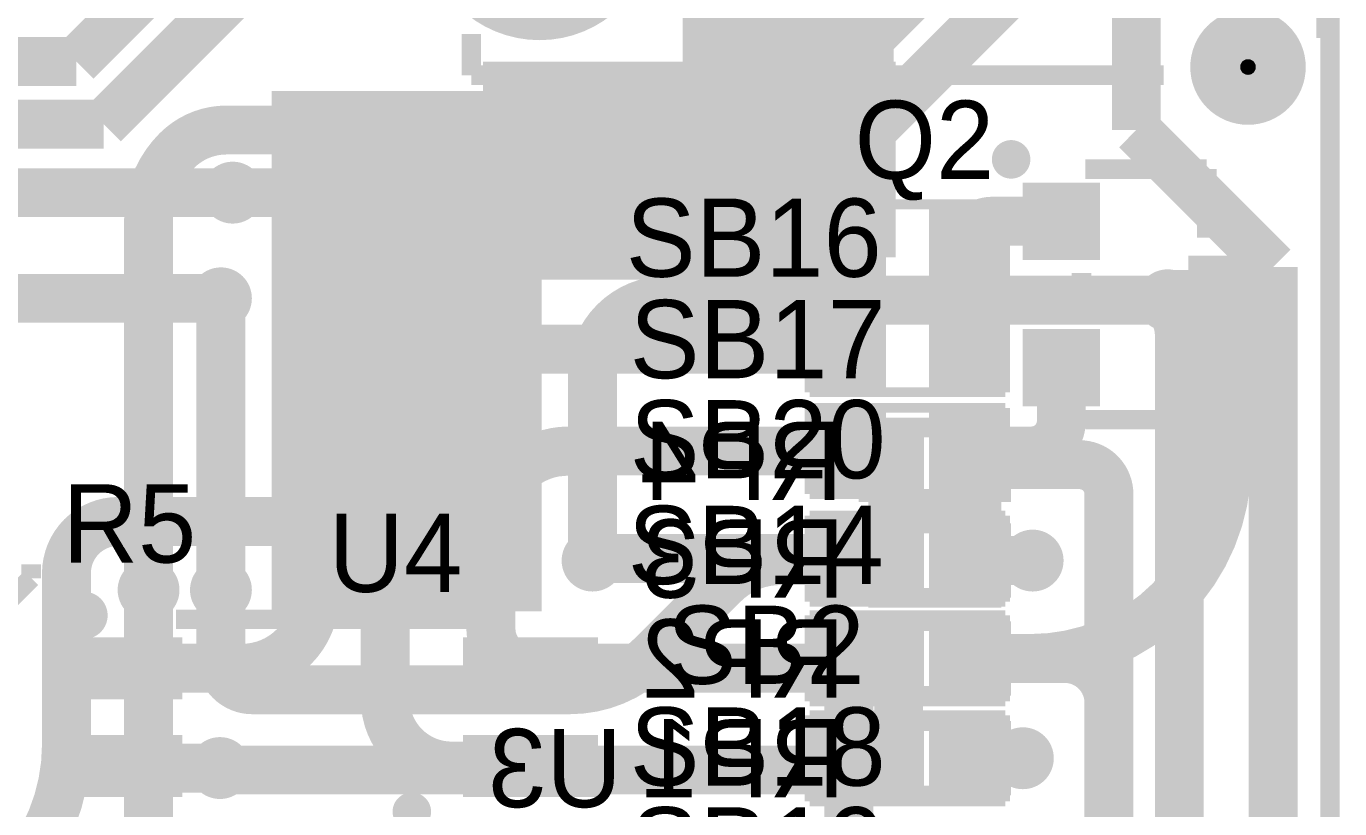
# Model space of a CAD drawing. Header units: millimetres. Extents: x 2.38 to 5.41, y 1.88 to 4.71.
# Drawn here: x 4.741 to 5.413, y 2.869 to 3.269 of the extents above; entities that cross this region are included whole.
import ezdxf

# ---------------------------------------------------------------- set-up
doc = ezdxf.new("R2010")
doc.units = ezdxf.units.MM
doc.header["$MEASUREMENT"] = 0
for name, color, linetype in [('BottomLayer', 5, 'Continuous'), ('BottomOverlay', 54, 'Continuous'), ('BottomPaste', 16, 'Continuous'), ('BottomSolder', 6, 'Continuous'), ('Mechanical2', 216, 'Continuous'), ('MultiLayer', 9, 'Continuous'), ('PadHoleLayer', 156, 'Continuous'), ('TopLayer', 1, 'Continuous'), ('TopOverlay', 2, 'Continuous'), ('TopPaste', 8, 'Continuous'), ('TopSolder', 216, 'Continuous'), ('ViaHoleLayer', 16, 'Continuous')]:
    doc.layers.add(name, color=color, linetype=linetype)

# ---------------------------------------------------------------- blocks, each defined once
blk = doc.blocks.new('LM393DT_39')
at = {"layer": 'TopLayer'}
for points in [[(-0.136811, 0.086811), (-0.136811, 0.063189), (-0.0757874, 0.086811), (-0.0757874, 0.063189)], [(0.0757874, 0.086811), (0.0757874, 0.063189), (0.136811, 0.086811), (0.136811, 0.063189)], [(-0.136811, 0.036811), (-0.136811, 0.013189), (-0.0757874, 0.036811), (-0.0757874, 0.013189)], [(0.0757874, 0.036811), (0.0757874, 0.013189), (0.136811, 0.036811), (0.136811, 0.013189)], [(-0.136811, -0.013189), (-0.136811, -0.036811), (-0.0757874, -0.013189), (-0.0757874, -0.036811)], [(0.0757874, -0.013189), (0.0757874, -0.036811), (0.136811, -0.013189), (0.136811, -0.036811)], [(-0.136811, -0.063189), (-0.136811, -0.086811), (-0.0757874, -0.063189), (-0.0757874, -0.086811)], [(0.0757874, -0.063189), (0.0757874, -0.086811), (0.136811, -0.063189), (0.136811, -0.086811)]]:
    blk.add_solid(points, dxfattribs=at)
at = {"layer": 'TopOverlay'}
for points, const_width in [([(-0.1149289, 0.102, 1), (-0.1290711, 0.102, 1)], 0.01), ([(-0.1315711, 0.102, 1), (-0.1265711, 0.102, 1)], 0.005), ([(-0.1174289, 0.102, 1), (-0.1124289, 0.102, 1)], 0.005)]:
    blk.add_lwpolyline(points, format="xyb", close=True, dxfattribs=dict(at, const_width=const_width))
at = {"layer": 'TopOverlay', "const_width": 0.01}
for points in [[(-0.075, 0.1), (0.08, 0.1)], [(-0.075, -0.1), (0.08, -0.1)]]:
    blk.add_lwpolyline(points, dxfattribs=at)
at = {"layer": 'TopPaste'}
for points in [[(-0.136811, 0.086811), (-0.136811, 0.063189), (-0.0757874, 0.086811), (-0.0757874, 0.063189)], [(0.0757874, 0.086811), (0.0757874, 0.063189), (0.136811, 0.086811), (0.136811, 0.063189)], [(-0.136811, 0.036811), (-0.136811, 0.013189), (-0.0757874, 0.036811), (-0.0757874, 0.013189)], [(0.0757874, 0.036811), (0.0757874, 0.013189), (0.136811, 0.036811), (0.136811, 0.013189)], [(-0.136811, -0.013189), (-0.136811, -0.036811), (-0.0757874, -0.013189), (-0.0757874, -0.036811)], [(0.0757874, -0.013189), (0.0757874, -0.036811), (0.136811, -0.013189), (0.136811, -0.036811)], [(-0.136811, -0.063189), (-0.136811, -0.086811), (-0.0757874, -0.063189), (-0.0757874, -0.086811)], [(0.0757874, -0.063189), (0.0757874, -0.086811), (0.136811, -0.063189), (0.136811, -0.086811)]]:
    blk.add_solid(points, dxfattribs=at)
at = {"layer": 'TopSolder'}
for points in [[(-0.140811, 0.090811), (-0.140811, 0.059189), (-0.0717874, 0.090811), (-0.0717874, 0.059189)], [(0.0717874, 0.090811), (0.0717874, 0.059189), (0.140811, 0.090811), (0.140811, 0.059189)], [(-0.140811, 0.040811), (-0.140811, 0.009189), (-0.0717874, 0.040811), (-0.0717874, 0.009189)], [(0.0717874, 0.040811), (0.0717874, 0.009189), (0.140811, 0.040811), (0.140811, 0.009189)], [(-0.140811, -0.009189), (-0.140811, -0.040811), (-0.0717874, -0.009189), (-0.0717874, -0.040811)], [(0.0717874, -0.009189), (0.0717874, -0.040811), (0.140811, -0.009189), (0.140811, -0.040811)], [(-0.140811, -0.059189), (-0.140811, -0.090811), (-0.0717874, -0.059189), (-0.0717874, -0.090811)], [(0.0717874, -0.059189), (0.0717874, -0.090811), (0.140811, -0.059189), (0.140811, -0.090811)]]:
    blk.add_solid(points, dxfattribs=at)
blk = doc.blocks.new('SOT23_3_B_40')
at = {"layer": 'BottomLayer'}
for points in [[(-0.02166, 0.0580708), (-0.053156, 0.0580708), (-0.02166, 0.0265748), (-0.053156, 0.0265748)], [(0.0531431, 0.0580708), (0.0216471, 0.0580708), (0.0531431, 0.0265748), (0.0216471, 0.0265748)], [(0.0157416, -0.0265749), (-0.0157544, -0.0265749), (0.0157416, -0.0580709), (-0.0157544, -0.0580709)]]:
    blk.add_solid(points, dxfattribs=at)
at = {"layer": 'BottomOverlay'}
for points, const_width in [([(-0.0640851, 0.068, 1), (-0.0739277, 0.068, 1)], 0.0098425), ([(-0.0763883, 0.068, 1), (-0.0714671, 0.068, 1)], 0.0049212), ([(-0.0665457, 0.068, 1), (-0.0616245, 0.068, 1)], 0.0049212)]:
    blk.add_lwpolyline(points, format="xyb", close=True, dxfattribs=dict(at, const_width=const_width))
at = {"layer": 'BottomOverlay', "const_width": 0.01}
for points in [[(-0.0640064, -0.032), (-0.0640064, 0.03)], [(-0.0110064, 0.032), (0.0109936, 0.032)], [(0.0639936, -0.031), (0.0639936, 0.03)], [(0.0289936, -0.031), (0.0639936, -0.031)], [(-0.0640064, -0.032), (-0.0290064, -0.032)]]:
    blk.add_lwpolyline(points, dxfattribs=at)
at = {"layer": 'BottomPaste'}
for points in [[(-0.02166, 0.0580708), (-0.053156, 0.0580708), (-0.02166, 0.0265748), (-0.053156, 0.0265748)], [(0.0531431, 0.0580708), (0.0216471, 0.0580708), (0.0531431, 0.0265748), (0.0216471, 0.0265748)], [(0.0157416, -0.0265749), (-0.0157544, -0.0265749), (0.0157416, -0.0580709), (-0.0157544, -0.0580709)]]:
    blk.add_solid(points, dxfattribs=at)
at = {"layer": 'BottomSolder'}
for points in [[(-0.01766, 0.0620708), (-0.057156, 0.0620708), (-0.01766, 0.0225748), (-0.057156, 0.0225748)], [(0.0571431, 0.0620708), (0.0176471, 0.0620708), (0.0571431, 0.0225748), (0.0176471, 0.0225748)], [(0.0197416, -0.0225749), (-0.0197544, -0.0225749), (0.0197416, -0.0620709), (-0.0197544, -0.0620709)]]:
    blk.add_solid(points, dxfattribs=at)
blk = doc.blocks.new('S______B______43')
at = {"layer": 'TopLayer'}
for points in [[(-0.015, -0.0175), (-0.015, 0.0175), (-0.045, -0.0175), (-0.045, 0.0175)], [(0.045, -0.0175), (0.045, 0.0175), (0.015, -0.0175), (0.015, 0.0175)]]:
    blk.add_solid(points, dxfattribs=at)
at = {"layer": 'TopOverlay', "const_width": 0.005}
for points in [[(-0.05, -0.022), (-0.05, 0.022)], [(-0.05, 0.022), (0.05, 0.022)], [(0.05, -0.022), (0.05, 0.022)], [(-0.05, -0.022), (0.05, -0.022)]]:
    blk.add_lwpolyline(points, dxfattribs=at)
at = {"layer": 'TopPaste'}
for points in [[(-0.015, -0.0175), (-0.015, 0.0175), (-0.045, -0.0175), (-0.045, 0.0175)], [(0.045, -0.0175), (0.045, 0.0175), (0.015, -0.0175), (0.015, 0.0175)]]:
    blk.add_solid(points, dxfattribs=at)
at = {"layer": 'TopSolder'}
for points in [[(-0.011, -0.0215), (-0.011, 0.0215), (-0.049, -0.0215), (-0.049, 0.0215)], [(0.049, -0.0215), (0.049, 0.0215), (0.011, -0.0215), (0.011, 0.0215)]]:
    blk.add_solid(points, dxfattribs=at)
blk = doc.blocks.new('S______B______45')
at = {"layer": 'TopLayer'}
for points in [[(-0.015, -0.0175), (-0.015, 0.0175), (-0.045, -0.0175), (-0.045, 0.0175)], [(0.045, -0.0175), (0.045, 0.0175), (0.015, -0.0175), (0.015, 0.0175)]]:
    blk.add_solid(points, dxfattribs=at)
at = {"layer": 'TopOverlay', "const_width": 0.005}
for points in [[(-0.05, -0.022), (-0.05, 0.022)], [(-0.05, 0.022), (0.05, 0.022)], [(0.05, -0.022), (0.05, 0.022)], [(-0.05, -0.022), (0.05, -0.022)]]:
    blk.add_lwpolyline(points, dxfattribs=at)
at = {"layer": 'TopPaste'}
for points in [[(-0.015, -0.0175), (-0.015, 0.0175), (-0.045, -0.0175), (-0.045, 0.0175)], [(0.045, -0.0175), (0.045, 0.0175), (0.015, -0.0175), (0.015, 0.0175)]]:
    blk.add_solid(points, dxfattribs=at)
at = {"layer": 'TopSolder'}
for points in [[(-0.011, -0.0215), (-0.011, 0.0215), (-0.049, -0.0215), (-0.049, 0.0215)], [(0.049, -0.0215), (0.049, 0.0215), (0.011, -0.0215), (0.011, 0.0215)]]:
    blk.add_solid(points, dxfattribs=at)
blk = doc.blocks.new('S______B______46')
at = {"layer": 'TopLayer'}
for points in [[(-0.015, -0.0175), (-0.015, 0.0175), (-0.045, -0.0175), (-0.045, 0.0175)], [(0.045, -0.0175), (0.045, 0.0175), (0.015, -0.0175), (0.015, 0.0175)]]:
    blk.add_solid(points, dxfattribs=at)
at = {"layer": 'TopOverlay', "const_width": 0.005}
for points in [[(-0.05, -0.022), (-0.05, 0.022)], [(-0.05, 0.022), (0.05, 0.022)], [(0.05, -0.022), (0.05, 0.022)], [(-0.05, -0.022), (0.05, -0.022)]]:
    blk.add_lwpolyline(points, dxfattribs=at)
at = {"layer": 'TopPaste'}
for points in [[(-0.015, -0.0175), (-0.015, 0.0175), (-0.045, -0.0175), (-0.045, 0.0175)], [(0.045, -0.0175), (0.045, 0.0175), (0.015, -0.0175), (0.015, 0.0175)]]:
    blk.add_solid(points, dxfattribs=at)
at = {"layer": 'TopSolder'}
for points in [[(-0.011, -0.0215), (-0.011, 0.0215), (-0.049, -0.0215), (-0.049, 0.0215)], [(0.049, -0.0215), (0.049, 0.0215), (0.011, -0.0215), (0.011, 0.0215)]]:
    blk.add_solid(points, dxfattribs=at)
blk = doc.blocks.new('S______B______47')
at = {"layer": 'TopLayer'}
for points in [[(-0.015, -0.0175), (-0.015, 0.0175), (-0.045, -0.0175), (-0.045, 0.0175)], [(0.045, -0.0175), (0.045, 0.0175), (0.015, -0.0175), (0.015, 0.0175)]]:
    blk.add_solid(points, dxfattribs=at)
at = {"layer": 'TopOverlay', "const_width": 0.005}
for points in [[(-0.05, -0.022), (-0.05, 0.022)], [(-0.05, 0.022), (0.05, 0.022)], [(0.05, -0.022), (0.05, 0.022)], [(-0.05, -0.022), (0.05, -0.022)]]:
    blk.add_lwpolyline(points, dxfattribs=at)
at = {"layer": 'TopPaste'}
for points in [[(-0.015, -0.0175), (-0.015, 0.0175), (-0.045, -0.0175), (-0.045, 0.0175)], [(0.045, -0.0175), (0.045, 0.0175), (0.015, -0.0175), (0.015, 0.0175)]]:
    blk.add_solid(points, dxfattribs=at)
at = {"layer": 'TopSolder'}
for points in [[(-0.011, -0.0215), (-0.011, 0.0215), (-0.049, -0.0215), (-0.049, 0.0215)], [(0.049, -0.0215), (0.049, 0.0215), (0.011, -0.0215), (0.011, 0.0215)]]:
    blk.add_solid(points, dxfattribs=at)
blk = doc.blocks.new('S______B______49')
at = {"layer": 'TopLayer'}
for points in [[(-0.015, -0.0175), (-0.015, 0.0175), (-0.045, -0.0175), (-0.045, 0.0175)], [(0.045, -0.0175), (0.045, 0.0175), (0.015, -0.0175), (0.015, 0.0175)]]:
    blk.add_solid(points, dxfattribs=at)
at = {"layer": 'TopOverlay', "const_width": 0.005}
for points in [[(-0.05, -0.022), (-0.05, 0.022)], [(-0.05, 0.022), (0.05, 0.022)], [(0.05, -0.022), (0.05, 0.022)], [(-0.05, -0.022), (0.05, -0.022)]]:
    blk.add_lwpolyline(points, dxfattribs=at)
at = {"layer": 'TopPaste'}
for points in [[(-0.015, -0.0175), (-0.015, 0.0175), (-0.045, -0.0175), (-0.045, 0.0175)], [(0.045, -0.0175), (0.045, 0.0175), (0.015, -0.0175), (0.015, 0.0175)]]:
    blk.add_solid(points, dxfattribs=at)
at = {"layer": 'TopSolder'}
for points in [[(-0.011, -0.0215), (-0.011, 0.0215), (-0.049, -0.0215), (-0.049, 0.0215)], [(0.049, -0.0215), (0.049, 0.0215), (0.011, -0.0215), (0.011, 0.0215)]]:
    blk.add_solid(points, dxfattribs=at)
blk = doc.blocks.new('S______B______56')
at = {"layer": 'TopLayer'}
for points in [[(-0.015, -0.0175), (-0.015, 0.0175), (-0.045, -0.0175), (-0.045, 0.0175)], [(0.045, -0.0175), (0.045, 0.0175), (0.015, -0.0175), (0.015, 0.0175)]]:
    blk.add_solid(points, dxfattribs=at)
at = {"layer": 'TopOverlay', "const_width": 0.005}
for points in [[(-0.05, -0.022), (-0.05, 0.022)], [(-0.05, 0.022), (0.05, 0.022)], [(0.05, -0.022), (0.05, 0.022)], [(-0.05, -0.022), (0.05, -0.022)]]:
    blk.add_lwpolyline(points, dxfattribs=at)
at = {"layer": 'TopPaste'}
for points in [[(-0.015, -0.0175), (-0.015, 0.0175), (-0.045, -0.0175), (-0.045, 0.0175)], [(0.045, -0.0175), (0.045, 0.0175), (0.015, -0.0175), (0.015, 0.0175)]]:
    blk.add_solid(points, dxfattribs=at)
at = {"layer": 'TopSolder'}
for points in [[(-0.011, -0.0215), (-0.011, 0.0215), (-0.049, -0.0215), (-0.049, 0.0215)], [(0.049, -0.0215), (0.049, 0.0215), (0.011, -0.0215), (0.011, 0.0215)]]:
    blk.add_solid(points, dxfattribs=at)
blk = doc.blocks.new('SS_12D11L5_58')
at = {"layer": 'BottomLayer', "const_width": 0.0551181}
for points in [[(-0.2165354, -0.1811023, 1), (-0.1614174, -0.1811023, 1)], [(-0.027559, -0.1811023, 1), (0.027559, -0.1811023, 1)], [(0.1614174, -0.1811023, 1), (0.2165354, -0.1811023, 1)]]:
    blk.add_lwpolyline(points, format="xyb", close=True, dxfattribs=at)
at = {"layer": 'BottomSolder'}
for points, const_width in [([(-0.263811, 0.1811024, 1), (-0.259811, 0.1811024, 1)], 0.004), ([(0.259811, 0.1811024, 1), (0.263811, 0.1811024, 1)], 0.004), ([(-0.2185354, -0.1811023, 1), (-0.1594174, -0.1811023, 1)], 0.0591181), ([(-0.029559, -0.1811023, 1), (0.029559, -0.1811023, 1)], 0.0591181), ([(0.1594174, -0.1811023, 1), (0.2185354, -0.1811023, 1)], 0.0591181)]:
    blk.add_lwpolyline(points, format="xyb", close=True, dxfattribs=dict(at, const_width=const_width))
at = {"layer": 'MultiLayer', "const_width": 0.0551181}
for points in [[(-0.2165354, -0.1811023, 1), (-0.1614174, -0.1811023, 1)], [(-0.027559, -0.1811023, 1), (0.027559, -0.1811023, 1)], [(0.1614174, -0.1811023, 1), (0.2165354, -0.1811023, 1)]]:
    blk.add_lwpolyline(points, format="xyb", close=True, dxfattribs=at)
at = {"layer": 'PadHoleLayer'}
for points, const_width in [([(-0.2765748, 0.1811024, 1), (-0.2470472, 0.1811024, 1)], 0.0295275), ([(0.2470472, 0.1811024, 1), (0.2765748, 0.1811024, 1)], 0.0295275), ([(-0.2047244, -0.1811023, 1), (-0.1732284, -0.1811023, 1)], 0.031496), ([(-0.015748, -0.1811023, 1), (0.015748, -0.1811023, 1)], 0.031496), ([(0.1732284, -0.1811023, 1), (0.2047244, -0.1811023, 1)], 0.031496)]:
    blk.add_lwpolyline(points, format="xyb", close=True, dxfattribs=dict(at, const_width=const_width))
at = {"layer": 'TopLayer', "const_width": 0.0551181}
for points in [[(-0.2165354, -0.1811023, 1), (-0.1614174, -0.1811023, 1)], [(-0.027559, -0.1811023, 1), (0.027559, -0.1811023, 1)], [(0.1614174, -0.1811023, 1), (0.2165354, -0.1811023, 1)]]:
    blk.add_lwpolyline(points, format="xyb", close=True, dxfattribs=at)
at = {"layer": 'TopOverlay', "const_width": 0.01}
for points in [[(0.247, 0.221), (-0.247, 0.221)], [(-0.266, -0.216), (-0.266, 0.138)], [(0.266, -0.216), (0.266, 0.138)], [(-0.245, -0.216), (-0.266, -0.216)], [(-0.063, -0.217), (-0.133, -0.217)], [(0.1259764, -0.217), (0.0559764, -0.217)], [(0.266, -0.216), (0.245, -0.216)]]:
    blk.add_lwpolyline(points, dxfattribs=at)
at = {"layer": 'TopOverlay'}
for points, const_width in [([(-0.237, -0.238, 1), (-0.247, -0.238, 1)], 0.019685), ([(-0.2519212, -0.238, 1), (-0.2420788, -0.238, 1)], 0.0098425), ([(-0.2419212, -0.238, 1), (-0.2320788, -0.238, 1)], 0.0098425)]:
    blk.add_lwpolyline(points, format="xyb", close=True, dxfattribs=dict(at, const_width=const_width))
at = {"layer": 'TopSolder'}
for points, const_width in [([(-0.263811, 0.1811024, 1), (-0.259811, 0.1811024, 1)], 0.004), ([(0.259811, 0.1811024, 1), (0.263811, 0.1811024, 1)], 0.004), ([(-0.2185354, -0.1811023, 1), (-0.1594174, -0.1811023, 1)], 0.0591181), ([(-0.029559, -0.1811023, 1), (0.029559, -0.1811023, 1)], 0.0591181), ([(0.1594174, -0.1811023, 1), (0.2185354, -0.1811023, 1)], 0.0591181)]:
    blk.add_lwpolyline(points, format="xyb", close=True, dxfattribs=dict(at, const_width=const_width))
blk = doc.blocks.new('R__0402_B_63')
at = {"layer": 'BottomLayer'}
for points in [[(-0.0275, 0.0125), (-0.0275, -0.0125), (-0.0095, 0.0125), (-0.0095, -0.0125)], [(0.0095, 0.0125), (0.0095, -0.0125), (0.0275, 0.0125), (0.0275, -0.0125)]]:
    blk.add_solid(points, dxfattribs=at)
at = {"layer": 'BottomOverlay', "const_width": 0.01}
for points in [[(-0.034, -0.019), (-0.034, 0.019)], [(-0.034, 0.019), (0.034, 0.019)], [(0.034, -0.019), (0.034, 0.019)], [(-0.034, -0.019), (0.034, -0.019)]]:
    blk.add_lwpolyline(points, dxfattribs=at)
at = {"layer": 'BottomPaste'}
for points in [[(-0.0275, 0.0125), (-0.0275, -0.0125), (-0.0095, 0.0125), (-0.0095, -0.0125)], [(0.0095, 0.0125), (0.0095, -0.0125), (0.0275, 0.0125), (0.0275, -0.0125)]]:
    blk.add_solid(points, dxfattribs=at)
at = {"layer": 'BottomSolder'}
for points in [[(-0.0315, 0.0165), (-0.0315, -0.0165), (-0.0055, 0.0165), (-0.0055, -0.0165)], [(0.0055, 0.0165), (0.0055, -0.0165), (0.0315, 0.0165), (0.0315, -0.0165)]]:
    blk.add_solid(points, dxfattribs=at)
blk = doc.blocks.new('R__0402_B_64')
at = {"layer": 'BottomLayer'}
for points in [[(-0.0275, 0.0125), (-0.0275, -0.0125), (-0.0095, 0.0125), (-0.0095, -0.0125)], [(0.0095, 0.0125), (0.0095, -0.0125), (0.0275, 0.0125), (0.0275, -0.0125)]]:
    blk.add_solid(points, dxfattribs=at)
at = {"layer": 'BottomOverlay', "const_width": 0.01}
for points in [[(-0.034, -0.019), (-0.034, 0.019)], [(-0.034, 0.019), (0.034, 0.019)], [(0.034, -0.019), (0.034, 0.019)], [(-0.034, -0.019), (0.034, -0.019)]]:
    blk.add_lwpolyline(points, dxfattribs=at)
at = {"layer": 'BottomPaste'}
for points in [[(-0.0275, 0.0125), (-0.0275, -0.0125), (-0.0095, 0.0125), (-0.0095, -0.0125)], [(0.0095, 0.0125), (0.0095, -0.0125), (0.0275, 0.0125), (0.0275, -0.0125)]]:
    blk.add_solid(points, dxfattribs=at)
at = {"layer": 'BottomSolder'}
for points in [[(-0.0315, 0.0165), (-0.0315, -0.0165), (-0.0055, 0.0165), (-0.0055, -0.0165)], [(0.0055, 0.0165), (0.0055, -0.0165), (0.0315, 0.0165), (0.0315, -0.0165)]]:
    blk.add_solid(points, dxfattribs=at)
blk = doc.blocks.new('R__0402_B_65')
at = {"layer": 'BottomLayer'}
for points in [[(-0.0275, 0.0125), (-0.0275, -0.0125), (-0.0095, 0.0125), (-0.0095, -0.0125)], [(0.0095, 0.0125), (0.0095, -0.0125), (0.0275, 0.0125), (0.0275, -0.0125)]]:
    blk.add_solid(points, dxfattribs=at)
at = {"layer": 'BottomOverlay', "const_width": 0.01}
for points in [[(-0.034, -0.019), (-0.034, 0.019)], [(-0.034, 0.019), (0.034, 0.019)], [(0.034, -0.019), (0.034, 0.019)], [(-0.034, -0.019), (0.034, -0.019)]]:
    blk.add_lwpolyline(points, dxfattribs=at)
at = {"layer": 'BottomPaste'}
for points in [[(-0.0275, 0.0125), (-0.0275, -0.0125), (-0.0095, 0.0125), (-0.0095, -0.0125)], [(0.0095, 0.0125), (0.0095, -0.0125), (0.0275, 0.0125), (0.0275, -0.0125)]]:
    blk.add_solid(points, dxfattribs=at)
at = {"layer": 'BottomSolder'}
for points in [[(-0.0315, 0.0165), (-0.0315, -0.0165), (-0.0055, 0.0165), (-0.0055, -0.0165)], [(0.0055, 0.0165), (0.0055, -0.0165), (0.0315, 0.0165), (0.0315, -0.0165)]]:
    blk.add_solid(points, dxfattribs=at)
blk = doc.blocks.new('R__0402_B_66')
at = {"layer": 'BottomLayer'}
for points in [[(-0.0275, 0.0125), (-0.0275, -0.0125), (-0.0095, 0.0125), (-0.0095, -0.0125)], [(0.0095, 0.0125), (0.0095, -0.0125), (0.0275, 0.0125), (0.0275, -0.0125)]]:
    blk.add_solid(points, dxfattribs=at)
at = {"layer": 'BottomOverlay', "const_width": 0.01}
for points in [[(-0.034, -0.019), (-0.034, 0.019)], [(-0.034, 0.019), (0.034, 0.019)], [(0.034, -0.019), (0.034, 0.019)], [(-0.034, -0.019), (0.034, -0.019)]]:
    blk.add_lwpolyline(points, dxfattribs=at)
at = {"layer": 'BottomPaste'}
for points in [[(-0.0275, 0.0125), (-0.0275, -0.0125), (-0.0095, 0.0125), (-0.0095, -0.0125)], [(0.0095, 0.0125), (0.0095, -0.0125), (0.0275, 0.0125), (0.0275, -0.0125)]]:
    blk.add_solid(points, dxfattribs=at)
at = {"layer": 'BottomSolder'}
for points in [[(-0.0315, 0.0165), (-0.0315, -0.0165), (-0.0055, 0.0165), (-0.0055, -0.0165)], [(0.0055, 0.0165), (0.0055, -0.0165), (0.0315, 0.0165), (0.0315, -0.0165)]]:
    blk.add_solid(points, dxfattribs=at)
blk = doc.blocks.new('SOT23_3_122')
at = {"layer": 'TopLayer'}
for points in [[(0.0157416, 0.0580709), (-0.0157544, 0.0580709), (0.0157416, 0.0265749), (-0.0157544, 0.0265749)], [(-0.02166, -0.0265748), (-0.053156, -0.0265748), (-0.02166, -0.0580708), (-0.053156, -0.0580708)], [(0.0531431, -0.0265748), (0.0216471, -0.0265748), (0.0531431, -0.0580708), (0.0216471, -0.0580708)]]:
    blk.add_solid(points, dxfattribs=at)
at = {"layer": 'TopOverlay', "const_width": 0.01}
for points in [[(-0.0640064, -0.03), (-0.0640064, 0.032)], [(-0.0290064, 0.032), (-0.0640064, 0.032)], [(0.0639936, 0.031), (0.0289936, 0.031)], [(0.0639936, -0.03), (0.0639936, 0.031)], [(0.0109936, -0.032), (-0.0110064, -0.032)]]:
    blk.add_lwpolyline(points, dxfattribs=at)
at = {"layer": 'TopOverlay'}
for points, const_width in [([(-0.0640851, -0.068, 1), (-0.0739277, -0.068, 1)], 0.0098425), ([(-0.0763883, -0.068, 1), (-0.0714671, -0.068, 1)], 0.0049212), ([(-0.0665457, -0.068, 1), (-0.0616245, -0.068, 1)], 0.0049212)]:
    blk.add_lwpolyline(points, format="xyb", close=True, dxfattribs=dict(at, const_width=const_width))
at = {"layer": 'TopPaste'}
for points in [[(0.0157416, 0.0580709), (-0.0157544, 0.0580709), (0.0157416, 0.0265749), (-0.0157544, 0.0265749)], [(-0.02166, -0.0265748), (-0.053156, -0.0265748), (-0.02166, -0.0580708), (-0.053156, -0.0580708)], [(0.0531431, -0.0265748), (0.0216471, -0.0265748), (0.0531431, -0.0580708), (0.0216471, -0.0580708)]]:
    blk.add_solid(points, dxfattribs=at)
at = {"layer": 'TopSolder'}
for points in [[(0.0197416, 0.0620709), (-0.0197544, 0.0620709), (0.0197416, 0.0225749), (-0.0197544, 0.0225749)], [(-0.01766, -0.0225748), (-0.057156, -0.0225748), (-0.01766, -0.0620708), (-0.057156, -0.0620708)], [(0.0571431, -0.0225748), (0.0176471, -0.0225748), (0.0571431, -0.0620708), (0.0176471, -0.0620708)]]:
    blk.add_solid(points, dxfattribs=at)

msp = doc.modelspace()

# ---------------------------------------------------------------- linework, layer by layer
at = {"layer": 'BottomLayer', "const_width": 0.025}
for points in [[(5.309, 3.216), (5.309, 3.5965858)], [(4.767, 3.251), (4.886, 3.37)], [(4.781, 3.219), (4.918, 3.356)], [(4.5447452, 3.251), (4.767, 3.251)], [(4.558, 3.219), (4.781, 3.219)], [(5.309, 3.216), (5.379, 3.146)], [(4.587, 3.184), (4.847, 3.184)], [(5.379, 2.742), (5.379, 3.146)], [(4.689, 3.13), (4.841, 3.13)], [(5.069, 3.129), (5.325, 3.129)], [(5.331, 2.3060416), (5.331, 3.1111005)], [(5.031, 2.996), (5.031, 3.091)], [(5.1875, 2.996), (5.1875, 3.045)], [(5.2245, 3.045), (5.28, 3.045)], [(5.295, 2.9233431), (5.295, 3.03)], [(4.7884881, 3.016), (4.978, 3.016)], [(4.978, 3.015), (4.9780001, 3.015)], [(5.1269706, 2.996), (5.1875, 2.996)], [(5.2245, 2.996), (5.256, 2.996)], [(4.762, 2.902), (4.762, 2.9895119)], [(5.0614375, 2.9474375), (5.098, 2.984)], [(4.804, 2.814), (4.804, 2.981)], [(4.841, 2.946), (4.841, 2.981)], [(5.1875, 2.895), (5.1875, 2.946)], [(5.2245, 2.946), (5.2723431, 2.946)], [(4.857, 2.93), (5.0193395, 2.93)], [(5.295, 2.766), (5.295, 2.9233431)], [(4.8415, 2.889), (5.1815, 2.889)], [(5.2245, 2.895), (5.251, 2.895)]]:
    msp.add_lwpolyline(points, dxfattribs=at)
at = {"layer": 'BottomLayer'}
for points, const_width in [([(4.8410945, 3.184, 1), (4.8529055, 3.184, 1)], 0.011811), ([(4.8350945, 3.13, 1), (4.8469055, 3.13, 1)], 0.011811), ([(5.06275, 3.129, 1), (5.07525, 3.129, 1)], 0.0125), ([(5.31775, 3.128, 1), (5.33025, 3.128, 1)], 0.0125), ([(5.3190945, 3.129, 1), (5.3309055, 3.129, 1)], 0.011811), ([(5.32475, 3.1111005, 1), (5.33725, 3.1111005, 1)], 0.0125), ([(5.02475, 3.091, 1), (5.03725, 3.091, 1)], 0.0125), ([(5.27375, 3.045, 1), (5.28625, 3.045, 1)], 0.0125), ([(5.28875, 3.03, 1), (5.30125, 3.03, 1)], 0.0125), ([(4.7822381, 3.016, 1), (4.7947381, 3.016, 1)], 0.0125), ([(4.97175, 3.016, 1), (4.98425, 3.016, 1)], 0.0125), ([(4.9720945, 3.015, 1), (4.9839055, 3.015, 1)], 0.011811), ([(4.97375, 3.014, 1), (4.98625, 3.014, 1)], 0.0125), ([(5.1207206, 2.996, 1), (5.1332206, 2.996, 1)], 0.0125), ([(4.75575, 2.9895119, 1), (4.76825, 2.9895119, 1)], 0.0125), ([(5.0250945, 2.996, 1), (5.0369055, 2.996, 1)], 0.011811), ([(5.2500945, 2.996, 1), (5.2619055, 2.996, 1)], 0.011811), ([(5.09175, 2.984, 1), (5.10425, 2.984, 1)], 0.0125), ([(4.7980945, 2.981, 1), (4.8099055, 2.981, 1)], 0.011811), ([(4.8350945, 2.981, 1), (4.8469055, 2.981, 1)], 0.011811), ([(4.83475, 2.946, 1), (4.84725, 2.946, 1)], 0.0125), ([(5.0551875, 2.9474375, 1), (5.0676875, 2.9474375, 1)], 0.0125), ([(5.2660931, 2.946, 1), (5.2785931, 2.946, 1)], 0.0125), ([(4.85075, 2.93, 1), (4.86325, 2.93, 1)], 0.0125), ([(5.0130895, 2.93, 1), (5.0255895, 2.93, 1)], 0.0125), ([(5.28875, 2.9233431, 1), (5.30125, 2.9233431, 1)], 0.0125), ([(4.75575, 2.902, 1), (4.76825, 2.902, 1)], 0.0125), ([(4.83425, 2.89, 1), (4.84675, 2.89, 1)], 0.0125), ([(4.8345945, 2.89, 1), (4.8464055, 2.89, 1)], 0.011811), ([(4.83525, 2.889, 1), (4.84775, 2.889, 1)], 0.0125), ([(5.17525, 2.889, 1), (5.18775, 2.889, 1)], 0.0125), ([(5.18125, 2.895, 1), (5.19375, 2.895, 1)], 0.0125), ([(5.2450945, 2.895, 1), (5.2569055, 2.895, 1)], 0.011811)]:
    msp.add_lwpolyline(points, format="xyb", close=True, dxfattribs=dict(at, const_width=const_width))
at = {"layer": 'BottomLayer', "const_width": 0.025}
for points in [[(5.031, 3.091, -0.4142135623730951), (5.069, 3.129)], [(5.324, 3.128, -0.198912367379658), (5.331, 3.1111005)], [(5.28, 3.045, -0.4142135623730951), (5.295, 3.03)], [(4.762, 2.9895119, -0.4142135623730951), (4.7884881, 3.016)], [(4.978, 3.016, -0.4142135623730951), (4.98, 3.014)], [(5.098, 2.984, -0.198912367379658), (5.1269706, 2.996)], [(4.857, 2.93, -0.4142135623730951), (4.841, 2.946)], [(5.0614375, 2.9474375, -0.198912367379658), (5.0193395, 2.93)], [(5.2723431, 2.946, -0.4142135623730951), (5.295, 2.9233431)], [(4.762, 2.902, -0.4142135623730951), (4.662, 2.802)], [(4.8405, 2.89, -0.4142135623730951), (4.8415, 2.889)], [(5.1875, 2.895, -0.4142135623730951), (5.1815, 2.889)]]:
    msp.add_lwpolyline(points, format="xyb", dxfattribs=at)
at = {"layer": 'BottomLayer'}
for points in [[(5.077, 3.239), (5.185, 3.239), (5.077, 3.571), (5.185, 3.571)], [(4.975, 3.151), (5.186, 3.151), (4.975, 3.251), (5.186, 3.251)], [(4.867, 2.97), (5.005, 2.97), (4.867, 3.236), (5.005, 3.236)]]:
    msp.add_solid(points, dxfattribs=at)
at = {"layer": 'BottomSolder', "const_width": 0.015811}
for points in [[(4.8390945, 3.184, 1), (4.8549055, 3.184, 1)], [(4.8330945, 3.13, 1), (4.8489055, 3.13, 1)], [(5.3170945, 3.129, 1), (5.3329055, 3.129, 1)], [(4.9700945, 3.015, 1), (4.9859055, 3.015, 1)], [(5.0230945, 2.996, 1), (5.0389055, 2.996, 1)], [(5.2480945, 2.996, 1), (5.2639055, 2.996, 1)], [(4.7960945, 2.981, 1), (4.8119055, 2.981, 1)], [(4.8330945, 2.981, 1), (4.8489055, 2.981, 1)], [(5.2430945, 2.895, 1), (5.2589055, 2.895, 1)], [(4.8325945, 2.89, 1), (4.8484055, 2.89, 1)]]:
    msp.add_lwpolyline(points, format="xyb", close=True, dxfattribs=at)
at = {"layer": 'Mechanical2', "const_width": 0.01}
msp.add_lwpolyline([(5.4079998, 4.539), (5.4080001, 2.058)], dxfattribs=at)
at = {"layer": 'MultiLayer', "const_width": 0.011811}
for points in [[(4.8410945, 3.184, 1), (4.8529055, 3.184, 1)], [(4.8350945, 3.13, 1), (4.8469055, 3.13, 1)], [(5.3190945, 3.129, 1), (5.3309055, 3.129, 1)], [(4.9720945, 3.015, 1), (4.9839055, 3.015, 1)], [(5.0250945, 2.996, 1), (5.0369055, 2.996, 1)], [(5.2500945, 2.996, 1), (5.2619055, 2.996, 1)], [(4.7980945, 2.981, 1), (4.8099055, 2.981, 1)], [(4.8350945, 2.981, 1), (4.8469055, 2.981, 1)], [(4.8345945, 2.89, 1), (4.8464055, 2.89, 1)], [(5.2450945, 2.895, 1), (5.2569055, 2.895, 1)]]:
    msp.add_lwpolyline(points, format="xyb", close=True, dxfattribs=at)
at = {"layer": 'TopLayer', "const_width": 0.025}
for points in [[(5.1712893, 3.2132893), (5.3317107, 3.3737107)], [(5.1552893, 3.2452893), (5.2387107, 3.3287107)], [(4.8438276, 3.216), (5.0845786, 3.216)], [(4.846, 3.184), (4.847, 3.184)], [(4.847, 3.184), (5.1005786, 3.184)], [(5.1005786, 3.184), (5.105, 3.184)], [(4.804, 2.981), (4.804, 3.1704723)], [(5.235408, 3.169408), (5.2706772, 3.169408)], [(4.9658119, 3.152), (5.158, 3.152)], [(5.222, 3.104), (5.222, 3.156)], [(5.3280064, 3.1320064), (5.3553229, 3.1320064)], [(5.3553229, 3.046), (5.3553229, 3.1320064)], [(4.841, 2.981), (4.841, 3.13)], [(4.994775, 3.104), (5.162, 3.104)], [(5.2706772, 3.0673543), (5.2706772, 3.0946049)], [(4.889, 2.978), (4.889, 3.0751881)], [(5.0120541, 3.0513923), (5.019, 3.052)], [(5.019, 3.052), (5.162, 3.052)], [(5.222, 3.052), (5.2553229, 3.052)], [(4.925, 2.925), (4.925, 3.034225)], [(4.9792529, 3.0148904), (4.9796077, 3.0189459)], [(4.9796077, 3.0189459), (4.9796077, 3.0189461)], [(4.979, 3.012), (4.9792529, 3.0148904)], [(4.979, 2.9612992), (4.979, 3.012)], [(5.032, 2.997), (5.162, 2.997)], [(5.223, 2.996), (5.256, 2.996)], [(4.979, 2.9612992), (4.9793084, 2.9577743)], [(5.1608302, 2.9427861), (5.1613301, 2.9435)], [(5.1613301, 2.9435), (5.1616984, 2.9442899)], [(5.1616984, 2.9442899), (5.161924, 2.9451318)], [(5.161924, 2.9451318), (5.162, 2.946)], [(5.162, 2.895), (5.162, 2.946)], [(5.222, 2.946), (5.2553229, 2.946)], [(4.7867008, 2.941), (4.852, 2.941)], [(4.9957743, 2.9413084), (4.9992992, 2.941)], [(4.9992992, 2.941), (5.157, 2.941)], [(5.157, 2.941), (5.1570001, 2.941)], [(5.1570001, 2.941), (5.1578683, 2.941076)], [(5.1578683, 2.941076), (5.1587101, 2.9413016)], [(5.1587101, 2.9413016), (5.1595, 2.9416699)], [(5.1595, 2.9416699), (5.1602139, 2.9421698)], [(4.7877008, 2.89), (4.8405, 2.89)], [(4.959, 2.891), (4.9992992, 2.891)], [(5.162, 2.844), (5.162, 2.895)], [(5.222, 2.895), (5.251, 2.895)]]:
    msp.add_lwpolyline(points, dxfattribs=at)
for points in [[(5.1552893, 3.2452893, -0.198912367379658), (5.0845786, 3.216)], [(4.8185153, 3.2055153, -0.198912367379658), (4.8438276, 3.216)], [(5.1712893, 3.2132893, -0.198912367379658), (5.1005786, 3.184)], [(4.804, 3.1704723, -0.198912367379658), (4.8185153, 3.2055153)], [(5.222, 3.156, -0.4142135623730951), (5.235408, 3.169408)], [(4.889, 3.0751881, -0.4142135623730951), (4.9658119, 3.152)], [(5.162, 3.156, -0.4142135623730951), (5.158, 3.152)], [(5.325, 3.129, -0.4142135623730951), (5.3280064, 3.1320064)], [(4.925, 3.034225, -0.4142135623730951), (4.994775, 3.104)], [(5.2706772, 3.0673543, -0.4142135623730951), (5.2553229, 3.052)], [(4.9796077, 3.0189461, -0.3152977781986916), (5.0120541, 3.0513923)], [(5.0120541, 3.0513923, -0.04366078675221053), (5.019, 3.052)], [(5.3553229, 3.046, -0.4142135623730951), (5.2553229, 2.946)], [(4.979, 3.012, -0.04366078675221047), (4.9796077, 3.0189459)], [(5.031, 2.996, -0.4142135623730951), (5.032, 2.997)], [(5.223, 2.996, -0.4142135623730951), (5.222, 2.997)], [(4.889, 2.978, -0.4142135623730951), (4.852, 2.941)], [(4.9793084, 2.9577743, -0.04366073139526992), (4.979, 2.9612992)], [(4.9957743, 2.9413084, -0.3152992530751171), (4.9793084, 2.9577743)], [(5.1608302, 2.9427861, -0.04366243244313528), (5.1602139, 2.9421698)], [(5.1613301, 2.9435, -0.04365952137747552), (5.1608302, 2.9427861)], [(5.1616985, 2.9442899, -0.04366057219671559), (5.1613301, 2.9435)], [(5.161924, 2.9451318, -0.04366367037946636), (5.1616985, 2.9442899)], [(5.162, 2.946, -0.04365926291366872), (5.161924, 2.9451318)], [(4.9992992, 2.941, -0.04366073139526992), (4.9957743, 2.9413084)], [(5.1578683, 2.941076, -0.04365918684101733), (5.1570001, 2.941)], [(5.1587101, 2.9413015, -0.0436587369206282), (5.1578683, 2.941076)], [(5.1595, 2.9416699, -0.04366057219671537), (5.1587101, 2.9413015)], [(5.1602139, 2.9421698, -0.04365952137747552), (5.1595, 2.9416699)], [(4.959, 2.891, -0.4142135623730951), (4.925, 2.925)], [(4.7877008, 2.89, -0.4142135623730951), (4.7867008, 2.891)]]:
    msp.add_lwpolyline(points, format="xyb", dxfattribs=at)
at = {"layer": 'TopLayer'}
for points, const_width in [([(5.1490393, 3.2452893, 1), (5.1615393, 3.2452893, 1)], 0.0125), ([(4.8375776, 3.216, 1), (4.8500776, 3.216, 1)], 0.0125), ([(5.0783286, 3.216, 1), (5.0908286, 3.216, 1)], 0.0125), ([(5.1650393, 3.2132893, 1), (5.1775393, 3.2132893, 1)], 0.0125), ([(4.8122653, 3.2055153, 1), (4.8247653, 3.2055153, 1)], 0.0125), ([(4.8122653, 3.2055153, 1), (4.8247653, 3.2055153, 1)], 0.0125), ([(5.0943286, 3.184, 1), (5.1068286, 3.184, 1)], 0.0125), ([(4.8410945, 3.184, 1), (4.8529055, 3.184, 1)], 0.011811), ([(4.79775, 3.1704723, 1), (4.81025, 3.1704723, 1)], 0.0125), ([(5.229158, 3.169408, 1), (5.241658, 3.169408, 1)], 0.0125), ([(4.9595619, 3.152, 1), (4.9720619, 3.152, 1)], 0.0125), ([(5.15175, 3.152, 1), (5.16425, 3.152, 1)], 0.0125), ([(5.15575, 3.156, 1), (5.16825, 3.156, 1)], 0.0125), ([(5.21575, 3.156, 1), (5.22825, 3.156, 1)], 0.0125), ([(5.3217564, 3.1320064, 1), (5.3342564, 3.1320064, 1)], 0.0125), ([(4.8350945, 3.13, 1), (4.8469055, 3.13, 1)], 0.011811), ([(5.31875, 3.129, 1), (5.33125, 3.129, 1)], 0.0125), ([(5.3190945, 3.129, 1), (5.3309055, 3.129, 1)], 0.011811), ([(4.988525, 3.104, 1), (5.001025, 3.104, 1)], 0.0125), ([(4.88275, 3.0751881, 1), (4.89525, 3.0751881, 1)], 0.0125), ([(5.2644272, 3.0673543, 1), (5.2769272, 3.0673543, 1)], 0.0125), ([(5.0058041, 3.0513923, 1), (5.0183041, 3.0513923, 1)], 0.0125), ([(5.0058041, 3.0513923, 1), (5.0183041, 3.0513923, 1)], 0.0125), ([(5.01275, 3.052, 1), (5.02525, 3.052, 1)], 0.0125), ([(5.2490729, 3.052, 1), (5.2615729, 3.052, 1)], 0.0125), ([(5.3490729, 3.046, 1), (5.3615729, 3.046, 1)], 0.0125), ([(4.91875, 3.034225, 1), (4.93125, 3.034225, 1)], 0.0125), ([(4.9733577, 3.0189461, 1), (4.9858577, 3.0189461, 1)], 0.0125), ([(4.9733577, 3.0189459, 1), (4.9858577, 3.0189459, 1)], 0.0125), ([(4.9720945, 3.015, 1), (4.9839055, 3.015, 1)], 0.011811), ([(4.97275, 3.012, 1), (4.98525, 3.012, 1)], 0.0125), ([(5.02475, 2.996, 1), (5.03725, 2.996, 1)], 0.0125), ([(5.02575, 2.997, 1), (5.03825, 2.997, 1)], 0.0125), ([(5.21575, 2.997, 1), (5.22825, 2.997, 1)], 0.0125), ([(5.21675, 2.996, 1), (5.22925, 2.996, 1)], 0.0125), ([(5.0250945, 2.996, 1), (5.0369055, 2.996, 1)], 0.011811), ([(5.2500945, 2.996, 1), (5.2619055, 2.996, 1)], 0.011811), ([(4.7980945, 2.981, 1), (4.8099055, 2.981, 1)], 0.011811), ([(4.8350945, 2.981, 1), (4.8469055, 2.981, 1)], 0.011811), ([(4.88275, 2.978, 1), (4.89525, 2.978, 1)], 0.0125), ([(4.97275, 2.9612992, 1), (4.98525, 2.9612992, 1)], 0.0125), ([(4.9730584, 2.9577743, 1), (4.9855584, 2.9577743, 1)], 0.0125), ([(4.9730584, 2.9577743, 1), (4.9855584, 2.9577743, 1)], 0.0125), ([(5.1545802, 2.9427861, 1), (5.1670802, 2.9427861, 1)], 0.0125), ([(5.1545802, 2.9427861, 1), (5.1670802, 2.9427861, 1)], 0.0125), ([(5.1550801, 2.9435, 1), (5.1675801, 2.9435, 1)], 0.0125), ([(5.1550801, 2.9435, 1), (5.1675801, 2.9435, 1)], 0.0125), ([(5.1554485, 2.9442899, 1), (5.1679485, 2.9442899, 1)], 0.0125), ([(5.1554485, 2.9442899, 1), (5.1679485, 2.9442899, 1)], 0.0125), ([(5.155674, 2.9451318, 1), (5.168174, 2.9451318, 1)], 0.0125), ([(5.155674, 2.9451318, 1), (5.168174, 2.9451318, 1)], 0.0125), ([(5.15575, 2.946, 1), (5.16825, 2.946, 1)], 0.0125), ([(5.2490729, 2.946, 1), (5.2615729, 2.946, 1)], 0.0125), ([(4.84575, 2.941, 1), (4.85825, 2.941, 1)], 0.0125), ([(4.9895243, 2.9413084, 1), (5.0020243, 2.9413084, 1)], 0.0125), ([(4.9895243, 2.9413084, 1), (5.0020243, 2.9413084, 1)], 0.0125), ([(4.9930492, 2.941, 1), (5.0055492, 2.941, 1)], 0.0125), ([(5.1507501, 2.941, 1), (5.1632501, 2.941, 1)], 0.0125), ([(5.1516183, 2.941076, 1), (5.1641183, 2.941076, 1)], 0.0125), ([(5.1516183, 2.941076, 1), (5.1641183, 2.941076, 1)], 0.0125), ([(5.1524601, 2.9413015, 1), (5.1649601, 2.9413015, 1)], 0.0125), ([(5.1524601, 2.9413015, 1), (5.1649601, 2.9413015, 1)], 0.0125), ([(5.15325, 2.9416699, 1), (5.16575, 2.9416699, 1)], 0.0125), ([(5.15325, 2.9416699, 1), (5.16575, 2.9416699, 1)], 0.0125), ([(5.1539639, 2.9421698, 1), (5.1664639, 2.9421698, 1)], 0.0125), ([(5.1539639, 2.9421698, 1), (5.1664639, 2.9421698, 1)], 0.0125), ([(4.91875, 2.925, 1), (4.93125, 2.925, 1)], 0.0125), ([(4.7804508, 2.891, 1), (4.7929508, 2.891, 1)], 0.0125), ([(4.7814508, 2.89, 1), (4.7939508, 2.89, 1)], 0.0125), ([(4.8345945, 2.89, 1), (4.8464055, 2.89, 1)], 0.011811), ([(4.95275, 2.891, 1), (4.96525, 2.891, 1)], 0.0125), ([(5.2450945, 2.895, 1), (5.2569055, 2.895, 1)], 0.011811)]:
    msp.add_lwpolyline(points, format="xyb", close=True, dxfattribs=dict(at, const_width=const_width))
at = {"layer": 'TopOverlay', "const_width": 0.01}
for points in [[(4.744, 2.987), (4.744, 2.994)], [(4.721, 2.964), (4.744, 2.987)]]:
    msp.add_lwpolyline(points, dxfattribs=at)
at = {"layer": 'TopSolder', "const_width": 0.015811}
for points in [[(4.8390945, 3.184, 1), (4.8549055, 3.184, 1)], [(4.8330945, 3.13, 1), (4.8489055, 3.13, 1)], [(5.3170945, 3.129, 1), (5.3329055, 3.129, 1)], [(4.9700945, 3.015, 1), (4.9859055, 3.015, 1)], [(5.0230945, 2.996, 1), (5.0389055, 2.996, 1)], [(5.2480945, 2.996, 1), (5.2639055, 2.996, 1)], [(4.7960945, 2.981, 1), (4.8119055, 2.981, 1)], [(4.8330945, 2.981, 1), (4.8489055, 2.981, 1)], [(5.2430945, 2.895, 1), (5.2589055, 2.895, 1)], [(4.8325945, 2.89, 1), (4.8484055, 2.89, 1)]]:
    msp.add_lwpolyline(points, format="xyb", close=True, dxfattribs=at)
at = {"layer": 'ViaHoleLayer', "const_width": 0.0059055}
for points in [[(4.8440473, 3.184, 1), (4.8499527, 3.184, 1)], [(4.8380473, 3.13, 1), (4.8439527, 3.13, 1)], [(5.3220473, 3.129, 1), (5.3279527, 3.129, 1)], [(4.9750473, 3.015, 1), (4.9809527, 3.015, 1)], [(5.0280473, 2.996, 1), (5.0339527, 2.996, 1)], [(5.2530473, 2.996, 1), (5.2589527, 2.996, 1)], [(4.8010473, 2.981, 1), (4.8069527, 2.981, 1)], [(4.8380473, 2.981, 1), (4.8439527, 2.981, 1)], [(4.8375473, 2.89, 1), (4.8434527, 2.89, 1)], [(5.2480473, 2.895, 1), (5.2539527, 2.895, 1)]]:
    msp.add_lwpolyline(points, format="xyb", close=True, dxfattribs=at)

# ---------------------------------------------------------------- block references
for name, p, rotation in [('SS_12D11L5_58', (5.185, 3.51), 270), ('SOT23_3_122', (5.313, 3.132), 270), ('S______B______47', (5.192, 3.156), 360), ('S______B______46', (5.192, 3.104), 360), ('S______B______43', (5.192, 3.052), 360), ('R__0402_B_63', (5.206, 3.045), 360), ('S______B______49', (5.192, 2.997), 360), ('R__0402_B_64', (5.206, 2.996), 360), ('S______B______56', (5.192, 2.946), 360), ('R__0402_B_65', (5.206, 2.946), 360), ('S______B______45', (5.192, 2.895), 360), ('SOT23_3_B_40', (5.0076049, 2.7996772), 360)]:
    msp.add_blockref(name, p, dxfattribs=dict(rotation=rotation))
for name, p in [('LM393DT_39', (4.893, 2.866)), ('R__0402_B_66', (5.206, 2.895))]:
    msp.add_blockref(name, p)

# ---------------------------------------------------------------- texts
at = {"layer": 'BottomOverlay', "text_generation_flag": 2}
for s, p in [('RP4', (5.159, 3.027)), ('RP3', (5.16, 2.977)), ('RP2', (5.16, 2.926)), ('RP1', (5.16, 2.875)), ('U3', (5.046, 2.87))]:
    msp.add_text(s, height=0.04, dxfattribs=at).set_placement(p)
at = {"layer": 'TopOverlay'}
for s, p in [('Q2', (5.165, 3.191)), ('SB16', (5.048, 3.141)), ('SB17', (5.05, 3.0891702)), ('SB20', (5.05, 3.038)), ('R5', (4.76, 2.995)), ('SB14', (5.049, 2.984)), ('U4', (4.896, 2.98)), ('SB2', (5.069, 2.933)), ('SB18', (5.05, 2.881)), ('SB19', (5.05, 2.83))]:
    msp.add_text(s, height=0.04, dxfattribs=at).set_placement(p)

doc.saveas('drawing.dxf')
